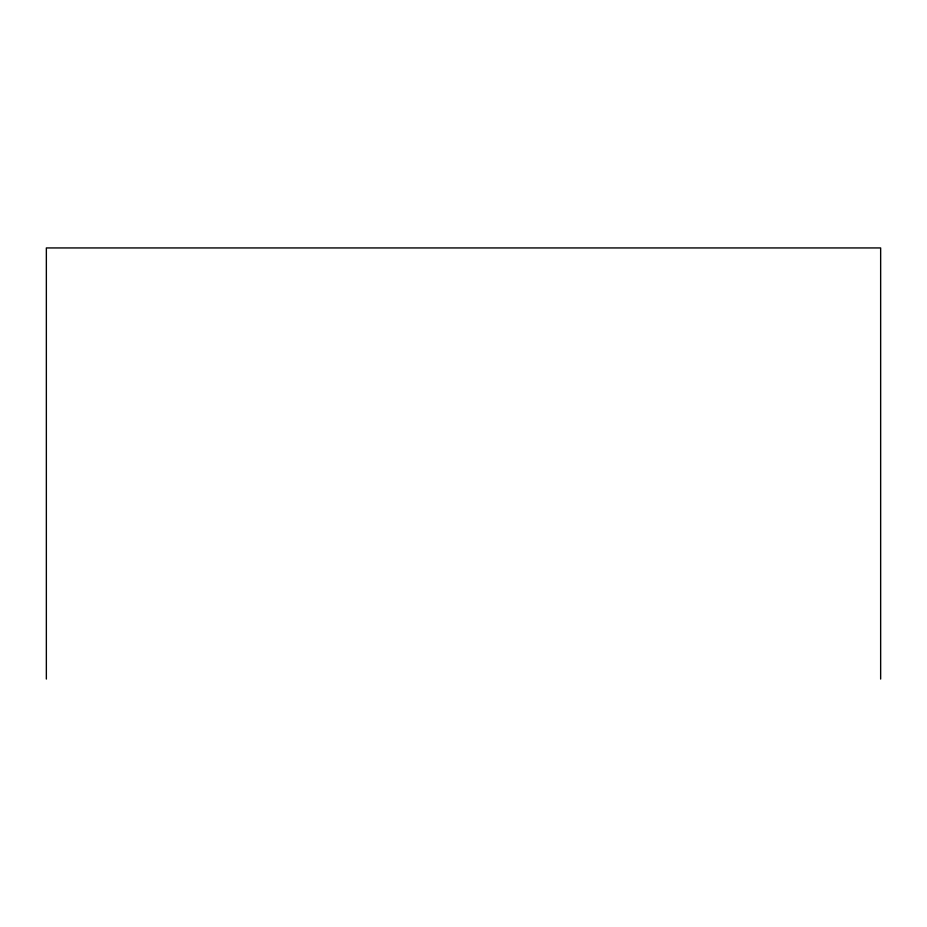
<?xml version="1.0" encoding="UTF-8"?>
<svg xmlns="http://www.w3.org/2000/svg" width="927" height="927" viewBox="0 0 927 927"><rect width="100%" height="100%" fill="white"/><g stroke="black" fill="none" stroke-linecap="round" stroke-linejoin="round"><path stroke-width="1.39" d="M880.65 679.062L880.65 247.938L46.35 247.938L46.35 679.062"/></g></svg>
